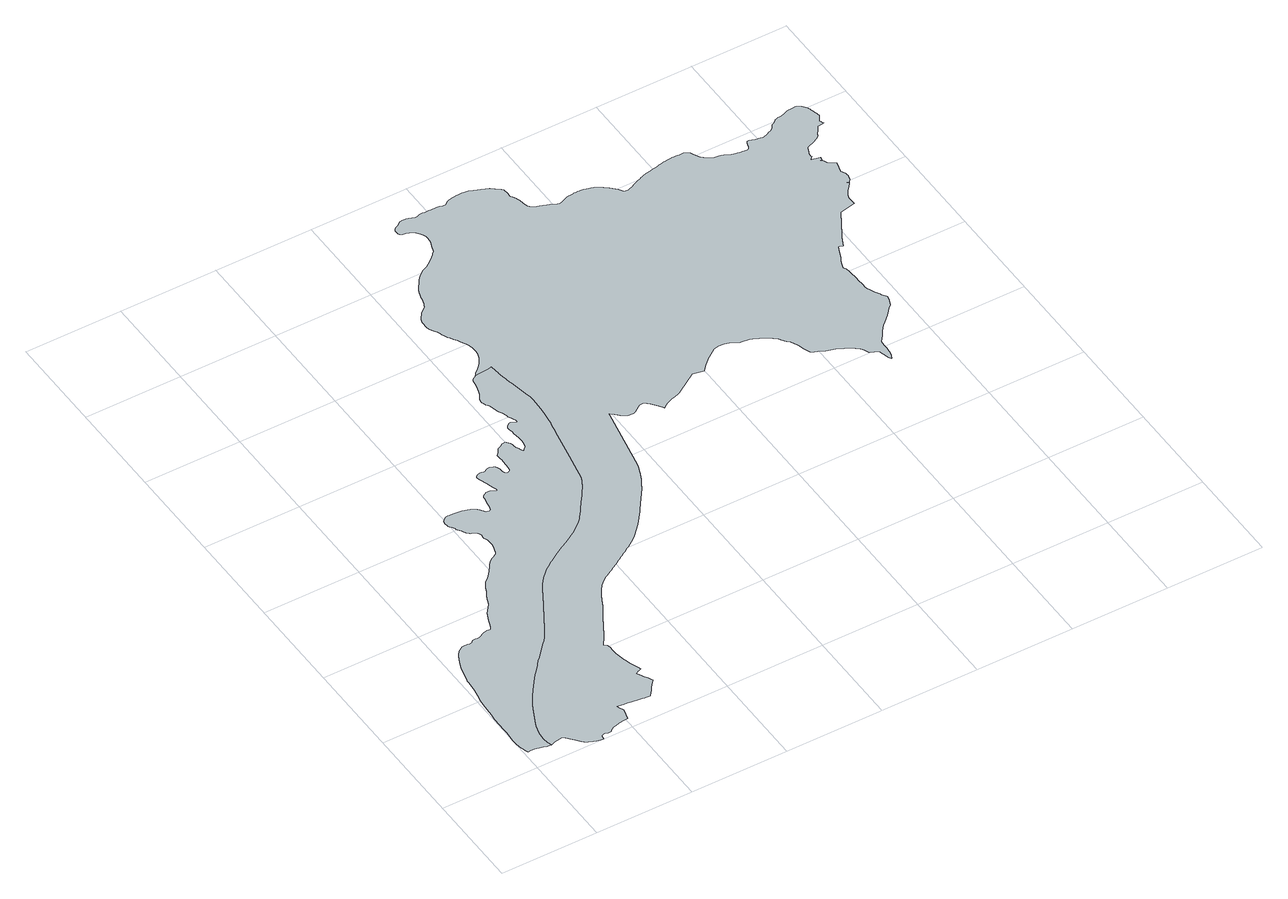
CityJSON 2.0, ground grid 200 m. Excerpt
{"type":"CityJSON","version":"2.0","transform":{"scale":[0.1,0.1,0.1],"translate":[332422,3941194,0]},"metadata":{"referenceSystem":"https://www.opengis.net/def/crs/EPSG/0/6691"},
"CityObjects":{
"object1":{"type":"GenericCityObject","attributes":{"function":"3","validFromType":"3","custodian":"藤野町","notificationNumber":"藤野町告示第17号","prefecture":"14","city":"14150","floorAreaRate":1.5},"geometry":[{"type":"MultiSurface","lod":"1","boundaries":[[[0,1,2,3,4,5,6,7,8,9,10,11,12,13,14,15,16,17,18,19,20,21,22,23,24,25,26,27,28,29,30,31,32,33,34,35,36,37,38,39,40,41,42,43,44,45,46,47,48,49,50,51,52,53,54,55,56,57,58,59,60,61,62,63,64,65,66,67,68,69,70,71,72,73,74,75,76,77,78,79,80,81,82,83,84,85,86,87,88,89,90,91,92,93,94,95,96,97,98,99,100,101,102,103,104,105,106,107,108,109,110,111,112,113,114,115,116,117,118,119,120,121,122,123,124,125,126,127,128,129,130,131,132,133,134,135,136,137,138,139,140,141,142,143,144,145,146,147,148,149,150,151,152,153,154,155,156,157,158,159,160,161,162,163,164,165,166,167,168,169,170,171,172,173,174,175,176,177,178,179,180,181,182,183,184,185,186,187,188,189,190,191,192,193,194,195,196,197,198,199,200,201,202,203,204,205,206,207,208,209,210,211,212,213,214,215,216,217,218,219,220,221,222,223,224,225,226,227,228,229,230,231,232,233,234,235,236,237,238,239,240,241,242,243,244,245,246,247,248,249,250,251,252,253,254,255,256,257,258,259,260,261,262,263,264,265,266,267,268,269,270,271,272,273,274,275,276,277,278,279,280,281,282,283,284,285,286,287,288,289,290,291,292,293,294,295,296,297,298,299,300,301,302,303,304,305,306,307,308,309,310,311,312,313,314,315,316,317,318,319,320,321,322,323,324,325,326,327,328,329,330,331,332,333,334,335,336,337,338,339,340,341,342,343,344,345,346,347,348,349,350,351,352,353,354,355,356,357,358,359,360,361,362,363,364,365,366,367,368,369,370,371,372,373,374,375,376,377,378,379,380,381,382,383,384]]]}]},
"object2":{"type":"GenericCityObject","attributes":{"function":"24","validFromType":"3","custodian":"神奈川県","notificationNumber":"神奈川県告示第160号","prefecture":"14","city":"14150"},"geometry":[{"type":"MultiSurface","lod":"1","boundaries":[[[385,386,387,388,389,390,391,392,393,394,395,396,397,398,399,400,401,402,403,404,405,406,407,408,409,410,411,412,413,414,415,416,417,418,419,420,421,422,423,424,425,426,427,428,429,430,431,432,433,434,435,436,437,438,439,440,441,442,443,444,445,446,447,448,449,450,451,452,453,454,455,456,457,458,459,460,461,462,463,464,465,466,467,468,469,470,471,472,473,474,475,476,477,478,479,480,481,482,483,484,485,486,487,488,489,490,491,492,493,494,495,496,497,498,499,500,501,502,503,504,505,506,507,508,509,510,511,512,513,514,515,516,517,518,519,520,521,522,523,524,525,526,527,528,529,530,531,532,533,534,535,536,537,538,539,540,541,542,543,544,545,546,547,548,549,550,551,552,553,554,555,556,557,558,559,560,561,562,563,564,565,566,567,568,569,570,571,572,573,574,575,576,577,578,579,580,581,582,583,584,585,586,587,588,589,590,591,592,593,594,595,596,597,598,599,600,601,602,603,604,605,606,607,608,609,610,611,612,613,614,615,616,617,618,619,620,621,622,623,624,625,626,627,628,629,630,631,632,633,634,635,636,637,638,639,640,641,642,643,644,645,646,647,648,649,650,651,652,653,654,655,656,657,658,659,660,661,662,663,664,665,666,667,668,669,670,671,672,673,674,675,676,677,678,679,680,681,682,683,684,685,686,687,688,689,690,691,692,693,694,695,696,697,698,699,700,701,702,703,704,705,706,707,708,709,710,711,712,713,714,715,716,717,718,719,720,721,722,723,724,725,726,727,728,729,730,731,732,733,734,735,736,737,738,739,740,741,742,743,744,745,746,747,748,749,750,751,752,753,754,755,756,757,758,759,760,761,762,763,764,765,766,767,768,769,770,771,772,773,774,775,776,777,778,779,780,781,782,783,784,785,786,787,788,789,790,791,792,793,794,795,796,797,798,799,800,801,802,803,804,805,806,807,808,809,810,811,812,813,814,815,816,817,818,819,820,821,822,823,824,825,826,827,828,829,830,831,832,833,834,835,836,837,838,839,840,841,842,843,844,845,846,847,848,849,850,851,852,853,854,855,856,857,858,859,860,861,862,863,864,865,866,867,868,869,870,871,872,873,874,875,876,877,878,879,880,881,882,883,884,885,886,887,888,889,890,891,892,893,894,895,896,897,898,899,900,901,902,903,904,905,906,907,908,909,910,911,912,913,914,915,916,917,918,919,920,921,922,923,924,925,926,927,928,929,930,931,932,933,934,935,936,937,938,939,940,941,942,943,944,945,946,947,948,949,950,951,952,953,954,955,956,957,958,959,960,961,962,963,964,965,966,967,968,969,970,971,972,973,974,975,976,977,978,979,980,981,982,983,984,985,986,987,988,989,990,991,992,993,994,995,996,997,998,999,1000,1001,1002,1003,1004,1005,1006,1007,1008,1009,1010,1011,1012,1013,1014,1015,1016,1017,1018,81,82,83,84,85,86,87,88,89,90,91,92,93,94,95,96,97,98,99,100,101,102,103,104,105,106,107,108,109,110,111,112,113,114,115,116,117,118,119,120,121,122,123,124,125,126,127,128,129,130,131,132,133,134,135,136,137,138,139,140,141,142,143,144,145,146,147,148,149,150,151,152,153,154,155,156,157,158,159,160,161,162,163,164,165,166,167,168,169,170,171,172,173,174,175,176,177,178,179,180,181,182,183,184,185,186,187,188,189,190,191,192,193,194,195,196,197,198,199,200,201,202,203,204,205,206,207,208,209,210,211,212,213,214,215,216,217,218,219,220,221,222,223,224,225,226,227,228,229,230,231,232,233,234,235,236,237,238,239,240,241,242,243,244,245,246,247,248,249,250,251,252,253,254,255,256,257,258,259,260,261,262,263,264,265,266,267,268,269,270,271,272,273,274,275,276,277,278,279,280,281,282,283,284,285,286,287,288,289,290,291,292,293,294,295,296,297,298,299,300,301,302,303,304,305,306,307,308,309,310,311,312,313,314,315,316,317,318,319,320,321,322,323,324,325,326,327,328,329,330,331,332,333,334,335,336,337,338,339,340,341,342,343,344,345,346,347,348,349,350,351,352,353,354,355,356,357,358,359,360,361,362,363,364,365,366,367,368,369,370,371,372,373,374,375,376,377,378,379,380,381,382,383,384,1019,1020,1021,1022,1023,1024,1025,1026,1027,1028,1029,1030,1031,1032,1033,1034,1035,1036,1037,1038,1039,1040,1041,1042,1043,1044,1045,1046,1047,1048,1049,1050,1051,1052,1053,1054,1055,1056,1057,1058,1059,1060,1061,1062,1063,1064,1065,1066,1067,1068,1069,1070,1071,1072,1073,1074,1075,1076,1077,1078,1079,1080,1081,1082,1083,1084,1085,1086,1087,1088]]]}]},
"object3":{"type":"GenericCityObject","attributes":{"function":"5","validFromType":"3","custodian":"藤野町","notificationNumber":"藤野町告示第17号","prefecture":"14","city":"14150","floorAreaRate":2},"geometry":[{"type":"MultiSurface","lod":"1","boundaries":[[[80,79,78,77,76,75,74,73,72,71,70,69,68,67,66,65,64,63,62,61,60,59,58,57,56,55,54,53,52,51,50,49,48,47,46,45,44,43,42,41,40,39,38,37,36,35,34,33,32,31,30,29,28,27,26,25,24,23,22,21,20,19,18,17,16,15,14,13,12,11,10,9,8,7,6,5,4,3,2,1,0,384,1019,1020,1021,1022,1023,1024,1025,1026,1027,1028,1029,1030,1031,1032,1033,1034,1035,1036,1037,1038,1039,1040,1041,1042,1043,1044,1045,1046,1047,1048,1049,1050,1051,1052,1053,1054,1055,1056,1057,1058,1059,1060,1061,1062,1063,1064,1065,1066,1067,1068,1069,1070,1071,1072,1073,1074,1075,1076,1077,1078,1079,1080,1081,1082,1083,1084,1085,1086,1088,385,386,387,388,389,390,391,392,393,394,395,396,397,398,399,400,401,402,403,404,405,406,407,408,409,410,411,412,413,414,415,416,417,418,419,420,421,422,423,424,425,426,427,428,429,430,431,432,433,434,435,436,437,438,439,440,441,442,443,444,445,446,447,448,449,450,451,452,453,454,455,456,457,1089,1090,1091,1092,1093,1094,1095,1096,1097,1098,1099,1100,1101,1102,1103,1104,1105,1106,1107,1108,1109,1110,1111,1112,1113,1114,1115,1116,1117,1118,1119,1120,1121,1122,1123,1124,1125,1126,1127,1128,1129,1130,1131,1132,1133,1134,1135,1136,1137,1138,1139,1140,1141,1142,1143,1144,1145,1146,1147,1148,1149,1150,1151,1152,1153,1154,1155,1156,1157,1158,1159,1160,1161,1162,1163,1164,1165,593,594,595,596,597,598,599,600,601,602,603,604,605,606,607,608,609,610,611,1166,1167,1168,1169,1170,1171,1172,1173,1174,1175,1176,1177,1178,1179,1180,1181,1182,1183,1184,1185,1186,1187,1188,1189,1190,1191,1192,1193,1194,1195,1196,1197,1198,1199,1200,1201,1202,1203,1204,1205,1206,1207,1208,1209,1210,1211,1212,1213,1214,1215,1216,1217,1218,1219,1220,1221,1222,1223,1224,1225,1226,1227,1228,1229,1230,1231,1232,1233,1234,1235,1236,1237,1238,1239,1240,1241,1242,1243,1244,1245,1246,1247,1248,1249,1250,1251,1252,1253,1254,1255,1256,1257,1258,1259,1260,1261,1262,1263,1264,1265,1266,1267,1268,1269,1270,1271,1272,1273,1274,1275,1276,1277,1278,1279,1280,1281,1282,1283,1284,1285,1286,1287,1288,1289,1290,1291,1292,1293,889,890,891,892,893,894,895,896,897,898,899,900,901,902,903,904,905,906,907,908,909,910,911,912,913,914,915,916,917,918,919,920,921,922,923,924,925,926,927,928,929,930,931,932,933,934,935,936,937,938,939,940,941,942,943,944,945,946,947,948,949,950,951,952,953,955,956,957,958,959,960,961,962,963,964,965,966,967,968,969,970,971,972,973,974,975,976,977,978,979,980,981,982,983,984,985,986,987,988,989,990,991,992,993,994,995,996,997,998,999,1000,1001,1002,1003,1004,1005,1006,1007,1008,1009,1010,1011,1012,1013,1014,1015,1016,1017,1018,81]]]}]},
"object4":{"type":"GenericCityObject","attributes":{"function":"3","validFromType":"3","custodian":"藤野町","notificationNumber":"藤野町告示第17号","prefecture":"14","city":"14150","floorAreaRate":1.5},"geometry":[{"type":"MultiSurface","lod":"1","boundaries":[[[458,459,460,461,462,463,464,465,466,467,468,469,470,471,472,473,474,475,476,477,478,479,480,481,482,483,484,485,486,487,488,489,490,491,492,493,494,495,496,497,498,499,500,501,502,503,504,505,506,507,508,509,510,511,512,513,514,515,516,517,518,519,520,521,522,523,524,525,526,527,528,529,530,531,532,533,534,535,536,537,538,539,540,541,542,543,544,545,546,547,548,549,550,551,552,553,554,555,556,557,558,559,560,562,563,564,566,567,568,569,570,571,572,573,574,575,576,577,578,579,580,581,582,583,585,586,587,588,589,590,591,592,593,1165,1164,1163,1162,1161,1160,1159,1158,1157,1156,1155,1154,1153,1152,1151,1150,1149,1148,1147,1146,1145,1144,1143,1142,1141,1140,1139,1138,1137,1136,1135,1134,1133,1132,1131,1130,1129,1128,1127,1126,1125,1124,1123,1122,1121,1120,1119,1118,1117,1116,1115,1114,1113,1112,1111,1110,1109,1108,1107,1106,1105,1104,1103,1102,1101,1100,1099,1098,1097,1096,1095,1094,1093,1092,1091,1090,1089,457]]]}]}
},
"vertices":[
[506,462,0],[485,596,0],[500,745,0],[548,932,0],[635,1122,0],[745,1342,0],[799,1443,0],[917,1629,0],[993,1739,0],[1118,1907,0],[1129,1922,0],[1188,1995,0],[1244,2066,0],[1264,2090,0],[1412,2255,0],[1486,2354,0],[1521,2378,0],[1796,2681,0],[1834,2718,0],[1909,2808,0],[1999,2965,0],[2185,3279,0],[2309,3490,0],[2334,3534,0],[2449,3733,0],[2543,3894,0],[2548,3903,0],[2560,3923,0],[2602,3991,0],[2705,4121,0],[2811,4224,0],[2871,4277,0],[2905,4304,0],[2977,4357,0],[3041,4403,0],[3073,4424,0],[3145,4469,0],[3190,4497,0],[3201,4504,0],[3269,4543,0],[3414,4627,0],[3539,4701,0],[3810,4867,0],[3897,4928,0],[3963,4983,0],[4012,5030,0],[4061,5085,0],[4086,5118,0],[4180,5239,0],[4225,5304,0],[4375,5515,0],[4421,5575,0],[4461,5633,0],[4556,5769,0],[4622,5887,0],[4634,5913,0],[4666,5998,0],[4705,6190,0],[4779,6560,0],[4886,7134,0],[4923,7311,0],[4940,7420,0],[4956,7472,0],[4962,7544,0],[4990,7762,0],[5007,7878,0],[5010,8141,0],[5003,8235,0],[4982,8368,0],[4924,8674,0],[4910,8728,0],[4902,8769,0],[4885,8873,0],[4859,9003,0],[4853,9037,0],[4850,9064,0],[4849,9069,0],[4826,9268,0],[4811,9260,0],[4749,9249,0],[4564,9231,0],[4470,9223,0],[4451,9202,0],[4411,9177,0],[4383,9156,0],[4365,9132,0],[4360,9108,0],[4356,9045,0],[4345,8982,0],[4324,8913,0],[4302,8843,0],[4277,8773,0],[4260,8739,0],[4237,8703,0],[4215,8665,0],[4206,8637,0],[4201,8608,0],[4205,8563,0],[4212,8531,0],[4228,8484,0],[4255,8448,0],[4277,8399,0],[4293,8351,0],[4306,8292,0],[4320,8247,0],[4332,8205,0],[4347,8170,0],[4370,8135,0],[4387,8096,0],[4392,8075,0],[4392,8035,0],[4400,8008,0],[4413,7981,0],[4440,7942,0],[4459,7899,0],[4471,7866,0],[4476,7839,0],[4474,7822,0],[4463,7813,0],[4446,7811,0],[4424,7820,0],[4380,7843,0],[4362,7857,0],[4344,7861,0],[4329,7857,0],[4314,7846,0],[4271,7810,0],[4252,7790,0],[4245,7772,0],[4243,7753,0],[4246,7705,0],[4257,7651,0],[4260,7578,0],[4265,7502,0],[4275,7445,0],[4281,7392,0],[4281,7350,0],[4275,7297,0],[4266,7251,0],[4256,7208,0],[4244,7186,0],[4221,7170,0],[4201,7149,0],[4185,7124,0],[4175,7110,0],[4164,7109,0],[4154,7125,0],[4136,7175,0],[4124,7215,0],[4109,7232,0],[4096,7244,0],[4089,7262,0],[4083,7308,0],[4076,7361,0],[4061,7405,0],[4041,7432,0],[4012,7462,0],[3996,7473,0],[3979,7475,0],[3960,7474,0],[3935,7465,0],[3901,7445,0],[3877,7429,0],[3832,7405,0],[3810,7394,0],[3792,7372,0],[3777,7348,0],[3752,7312,0],[3721,7279,0],[3707,7262,0],[3703,7248,0],[3702,7225,0],[3703,7181,0],[3708,7149,0],[3715,7128,0],[3711,7069,0],[3711,6971,0],[3705,6888,0],[3700,6851,0],[3691,6824,0],[3674,6797,0],[3649,6783,0],[3619,6779,0],[3592,6795,0],[3577,6821,0],[3560,6865,0],[3548,6938,0],[3537,6984,0],[3528,7007,0],[3515,7024,0],[3492,7039,0],[3450,7054,0],[3418,7063,0],[3380,7061,0],[3349,7052,0],[3320,7035,0],[3300,7028,0],[3278,7026,0],[3234,7032,0],[3198,7034,0],[3162,7025,0],[3124,7006,0],[3096,6988,0],[3090,6974,0],[3090,6944,0],[3099,6902,0],[3119,6836,0],[3142,6782,0],[3160,6740,0],[3183,6656,0],[3201,6587,0],[3218,6552,0],[3228,6518,0],[3229,6502,0],[3228,6494,0],[3219,6485,0],[3211,6486,0],[3141,6522,0],[3103,6543,0],[3077,6549,0],[3027,6544,0],[2975,6525,0],[2955,6512,0],[2935,6488,0],[2925,6466,0],[2920,6432,0],[2909,6388,0],[2898,6329,0],[2884,6246,0],[2874,6172,0],[2870,6160,0],[2852,6127,0],[2841,6116,0],[2831,6111,0],[2819,6109,0],[2796,6111,0],[2777,6115,0],[2761,6121,0],[2724,6163,0],[2685,6221,0],[2649,6258,0],[2605,6289,0],[2557,6321,0],[2503,6344,0],[2404,6366,0],[2318,6380,0],[2232,6386,0],[2160,6392,0],[2115,6390,0],[2080,6384,0],[2058,6375,0],[2032,6361,0],[2003,6335,0],[1985,6308,0],[1975,6281,0],[1971,6257,0],[1970,6225,0],[1977,6189,0],[1984,6157,0],[2000,6129,0],[2025,6098,0],[2046,6068,0],[2054,6045,0],[2065,6020,0],[2081,5993,0],[2100,5960,0],[2122,5926,0],[2139,5891,0],[2167,5851,0],[2195,5820,0],[2213,5804,0],[2234,5792,0],[2257,5780,0],[2286,5769,0],[2310,5753,0],[2341,5722,0],[2357,5701,0],[2366,5678,0],[2369,5655,0],[2365,5626,0],[2360,5599,0],[2360,5572,0],[2364,5552,0],[2375,5532,0],[2389,5488,0],[2395,5453,0],[2399,5422,0],[2396,5364,0],[2387,5300,0],[2357,5198,0],[2342,5138,0],[2328,5109,0],[2314,5094,0],[2292,5084,0],[2271,5070,0],[2253,5057,0],[2208,5034,0],[2164,5012,0],[2129,4977,0],[2080,4920,0],[2043,4857,0],[1984,4791,0],[1929,4717,0],[1866,4651,0],[1787,4581,0],[1751,4530,0],[1705,4448,0],[1665,4363,0],[1618,4275,0],[1575,4190,0],[1542,4114,0],[1513,4055,0],[1468,3997,0],[1422,3933,0],[1374,3873,0],[1350,3823,0],[1319,3759,0],[1294,3698,0],[1266,3625,0],[1235,3544,0],[1210,3493,0],[1195,3479,0],[1172,3488,0],[1139,3495,0],[1104,3492,0],[1059,3480,0],[1030,3467,0],[992,3446,0],[967,3431,0],[942,3417,0],[920,3410,0],[905,3408,0],[887,3409,0],[866,3411,0],[844,3419,0],[808,3417,0],[780,3411,0],[749,3388,0],[729,3373,0],[710,3365,0],[692,3363,0],[668,3364,0],[644,3368,0],[596,3376,0],[557,3373,0],[532,3367,0],[492,3348,0],[445,3318,0],[415,3291,0],[382,3248,0],[354,3209,0],[308,3121,0],[256,2997,0],[219,2906,0],[199,2819,0],[178,2712,0],[165,2669,0],[155,2620,0],[144,2574,0],[136,2525,0],[123,2296,0],[93,2153,0],[66,2004,0],[53,1898,0],[44,1753,0],[42,1589,0],[28,1465,0],[24,1316,0],[26,1158,0],[23,1074,0],[20,985,0],[9,834,0],[8,719,0],[24,624,0],[40,563,0],[59,492,0],[79,434,0],[139,434,0],[216,433,0],[254,428,0],[307,413,0],[374,394,0],[447,374,0],[495,365,0],[531,364,0],
[2828,1486,0],[2813,1548,0],[2794,1621,0],[2783,1676,0],[2773,1728,0],[2764,1778,0],[2758,1855,0],[2758,1970,0],[2756,2000,0],[2753,2015,0],[2739,2028,0],[2713,2045,0],[2699,2059,0],[2690,2072,0],[2727,2131,0],[2766,2183,0],[2821,2269,0],[2832,2288,0],[3072,2700,0],[3100,2747,0],[3125,2790,0],[3151,2833,0],[3176,2876,0],[3194,2908,0],[3213,2940,0],[3215,2942,0],[3251,3005,0],[3338,3178,0],[3393,3266,0],[3443,3342,0],[3469,3376,0],[3490,3401,0],[3513,3427,0],[3538,3453,0],[3578,3489,0],[3620,3520,0],[3664,3550,0],[3711,3579,0],[3760,3605,0],[3811,3634,0],[3855,3660,0],[3899,3686,0],[3988,3740,0],[4041,3772,0],[4086,3800,0],[4127,3825,0],[4169,3852,0],[4212,3878,0],[4254,3904,0],[4295,3930,0],[4380,3982,0],[4422,4008,0],[4475,4041,0],[4533,4080,0],[4576,4112,0],[4611,4143,0],[4662,4189,0],[4875,4404,0],[5080,4678,0],[5106,4722,0],[5354,5061,0],[5419,5151,0],[5445,5193,0],[5480,5253,0],[5522,5325,0],[5545,5369,0],[5629,5552,0],[5639,5575,0],[5664,5639,0],[5687,5712,0],[5693,5740,0],[5715,5835,0],[5979,7196,0],[5969,7110,0],[6040,7050,0],[6113,6987,0],[6203,6924,0],[6240,6907,0],[6312,6896,0],[6348,6897,0],[6391,6916,0],[6447,6951,0],[6503,7000,0],[6535,7019,0],[6572,7030,0],[6620,7028,0],[6654,7020,0],[6692,6990,0],[6732,6948,0],[6803,6856,0],[6866,6766,0],[6890,6729,0],[6942,6772,0],[7003,6806,0],[7064,6834,0],[7121,6855,0],[7206,6884,0],[7269,6900,0],[7313,6915,0],[7348,6937,0],[7774,7210,0],[7992,7164,0],[8102,7279,0],[8202,7378,0],[8267,7423,0],[8383,7512,0],[8440,7549,0],[8502,7572,0],[8561,7581,0],[8671,7572,0],[8761,7545,0],[8935,7462,0],[8986,7450,0],[9083,7432,0],[9141,7427,0],[9178,7416,0],[9217,7403,0],[9282,7366,0],[9316,7350,0],[9356,7331,0],[9429,7288,0],[9494,7235,0],[9552,7189,0],[9594,7126,0],[9649,7038,0],[9703,6986,0],[9737,6916,0],[9773,6836,0],[9809,6731,0],[9843,6621,0],[9866,6583,0],[9923,6542,0],[9982,6518,0],[10115,6460,0],[10289,6402,0],[10426,6342,0],[10557,6269,0],[10603,6234,0],[10667,6179,0],[10693,6140,0],[10718,6099,0],[10747,6017,0],[10909,5944,0],[10974,5722,0],[11008,5671,0],[11038,5741,0],[11058,5810,0],[11069,5946,0],[11072,6025,0],[11074,6083,0],[11080,6139,0],[11081,6149,0],[11117,6179,0],[11175,6265,0],[11236,6362,0],[11331,6478,0],[11405,6544,0],[11526,6659,0],[11604,6747,0],[11654,6801,0],[11708,6850,0],[11727,6877,0],[11751,6927,0],[11767,6967,0],[11782,7033,0],[11792,7073,0],[11772,7102,0],[11754,7133,0],[11735,7166,0],[11716,7199,0],[11689,7247,0],[11659,7302,0],[11613,7405,0],[11593,7451,0],[11586,7506,0],[11586,7562,0],[11581,7633,0],[11579,7656,0],[11579,7807,0],[11564,7935,0],[11559,8008,0],[11554,8077,0],[11524,8126,0],[11528,8148,0],[11535,8178,0],[11545,8222,0],[11564,8264,0],[11586,8307,0],[11605,8344,0],[11624,8378,0],[11648,8433,0],[11663,8471,0],[11738,8637,0],[11753,8631,0],[11820,8604,0],[11821,8606,0],[11922,8819,0],[11960,8880,0],[12245,9368,0],[12353,9391,0],[12580,9442,0],[12571,9563,0],[12573,9616,0],[12592,9694,0],[12612,9727,0],[12650,9784,0],[12715,9855,0],[12770,9922,0],[12790,9946,0],[12838,10007,0],[12854,10055,0],[12864,10102,0],[12867,10118,0],[12865,10149,0],[12863,10166,0],[12859,10183,0],[12854,10199,0],[12847,10215,0],[12839,10230,0],[12833,10238,0],[12829,10244,0],[12818,10257,0],[12805,10269,0],[12871,10506,0],[12736,10588,0],[12704,10670,0],[12687,10692,0],[12701,10774,0],[12509,10812,0],[12546,10847,0],[12580,10884,0],[12566,10884,0],[12577,10935,0],[12575,10949,0],[12589,10990,0],[12596,11009,0],[12608,11041,0],[12620,11064,0],[12629,11085,0],[12639,11104,0],[12656,11122,0],[12674,11132,0],[12719,11151,0],[12768,11170,0],[12828,11193,0],[12876,11216,0],[12909,11233,0],[12931,11254,0],[12947,11270,0],[12960,11291,0],[12977,11321,0],[13028,11397,0],[13081,11481,0],[13101,11486,0],[13136,11491,0],[13170,11496,0],[13219,11502,0],[13211,11531,0],[13198,11561,0],[13184,11586,0],[13212,11638,0],[13246,11687,0],[13259,11708,0],[13257,11731,0],[13254,11753,0],[13248,11775,0],[13241,11796,0],[13233,11823,0],[13229,11839,0],[13222,11870,0],[13218,11891,0],[13212,11919,0],[13206,11940,0],[13201,11953,0],[13190,11980,0],[13178,12001,0],[13164,12020,0],[13145,12047,0],[13117,12073,0],[13084,12101,0],[13062,12117,0],[13032,12126,0],[13003,12128,0],[12969,12127,0],[12923,12123,0],[12876,12118,0],[12839,12109,0],[12749,12074,0],[12704,12061,0],[12662,12055,0],[12611,12052,0],[12587,12050,0],[12547,12035,0],[12532,12025,0],[12520,12016,0],[12502,12002,0],[12461,11972,0],[12438,11958,0],[12419,11945,0],[12396,11917,0],[12378,11883,0],[12355,11860,0],[12312,11832,0],[12278,11817,0],[12250,11807,0],[12223,11795,0],[12196,11782,0],[12161,11771,0],[12133,11765,0],[12111,11762,0],[12087,11764,0],[12059,11768,0],[12029,11773,0],[12004,11777,0],[11973,11783,0],[11950,11788,0],[11926,11799,0],[11905,11808,0],[11877,11813,0],[11857,11820,0],[11832,11821,0],[11812,11815,0],[11801,11807,0],[11792,11795,0],[11784,11778,0],[11779,11756,0],[11774,11737,0],[11765,11701,0],[11749,11672,0],[11730,11646,0],[11706,11634,0],[11679,11634,0],[11646,11637,0],[11605,11644,0],[11559,11650,0],[11508,11654,0],[11442,11667,0],[11393,11679,0],[11351,11699,0],[11313,11719,0],[11280,11735,0],[11250,11746,0],[11221,11755,0],[11188,11760,0],[11160,11764,0],[11131,11770,0],[11101,11773,0],[11075,11779,0],[11057,11789,0],[11031,11801,0],[11003,11816,0],[10985,11829,0],[10964,11849,0],[10928,11879,0],[10897,11903,0],[10879,11926,0],[10868,11950,0],[10836,12024,0],[10812,12067,0],[10792,12100,0],[10780,12116,0],[10759,12132,0],[10739,12145,0],[10720,12157,0],[10706,12163,0],[10689,12167,0],[10670,12168,0],[10651,12168,0],[10630,12166,0],[10609,12166,0],[10587,12165,0],[10569,12166,0],[10539,12168,0],[10519,12169,0],[10499,12171,0],[10479,12171,0],[10459,12172,0],[10430,12172,0],[10419,12171,0],[10399,12171,0],[10379,12169,0],[10360,12168,0],[10340,12166,0],[10320,12164,0],[10300,12161,0],[10280,12158,0],[10264,12156,0],[10240,12152,0],[10221,12148,0],[10201,12144,0],[10181,12139,0],[10162,12134,0],[10143,12128,0],[10113,12121,0],[10093,12117,0],[10054,12109,0],[10009,12100,0],[9966,12091,0],[9922,12083,0],[9840,12066,0],[9779,12051,0],[9752,12043,0],[9718,12031,0],[9679,12013,0],[9626,11992,0],[9571,11969,0],[9500,11936,0],[9445,11910,0],[9397,11890,0],[9355,11878,0],[9320,11876,0],[9293,11874,0],[9279,11877,0],[9269,11882,0],[9255,11893,0],[9248,11905,0],[9231,11935,0],[9216,11957,0],[9196,11979,0],[9177,12004,0],[9160,12022,0],[9143,12041,0],[9126,12059,0],[9106,12077,0],[9084,12095,0],[9058,12115,0],[9023,12143,0],[8995,12166,0],[8931,12218,0],[8916,12228,0],[8899,12237,0],[8882,12245,0],[8868,12250,0],[8849,12255,0],[8810,12266,0],[8772,12277,0],[8752,12282,0],[8733,12288,0],[8708,12295,0],[8695,12299,0],[8675,12305,0],[8651,12312,0],[8626,12317,0],[8598,12319,0],[8562,12320,0],[8525,12319,0],[8485,12317,0],[8457,12313,0],[8412,12310,0],[8360,12306,0],[8328,12299,0],[8301,12292,0],[8280,12284,0],[8252,12273,0],[8216,12253,0],[8181,12239,0],[8144,12229,0],[8114,12225,0],[8085,12231,0],[8047,12247,0],[8008,12269,0],[7962,12291,0],[7912,12317,0],[7851,12340,0],[7785,12355,0],[7741,12370,0],[7708,12380,0],[7672,12395,0],[7643,12419,0],[7621,12448,0],[7595,12484,0],[7576,12537,0],[7564,12601,0],[7553,12669,0],[7544,12712,0],[7534,12745,0],[7523,12775,0],[7513,12797,0],[7493,12824,0],[7467,12845,0],[7461,12865,0],[7465,12881,0],[7473,12901,0],[7478,12924,0],[7477,12961,0],[7476,12992,0],[7470,13025,0],[7461,13048,0],[7429,13084,0],[7396,13114,0],[7342,13161,0],[7295,13197,0],[7268,13217,0],[7207,13245,0],[7130,13279,0],[7067,13304,0],[6999,13329,0],[6920,13356,0],[6861,13370,0],[6789,13378,0],[6729,13379,0],[6676,13376,0],[6597,13364,0],[6543,13359,0],[6486,13348,0],[6467,13336,0],[6442,13319,0],[6410,13295,0],[6380,13279,0],[6354,13275,0],[6324,13274,0],[6294,13281,0],[6266,13290,0],[6240,13297,0],[6214,13305,0],[6186,13307,0],[6137,13305,0],[6092,13303,0],[6055,13305,0],[6008,13302,0],[5962,13303,0],[5916,13311,0],[5881,13313,0],[5853,13310,0],[5830,13300,0],[5802,13287,0],[5778,13281,0],[5753,13280,0],[5729,13285,0],[5693,13298,0],[5660,13309,0],[5630,13324,0],[5605,13329,0],[5585,13334,0],[5538,13338,0],[5509,13339,0],[5470,13334,0],[5449,13329,0],[5424,13315,0],[5375,13272,0],[5305,13234,0],[5275,13211,0],[5261,13179,0],[5257,13130,0],[5261,13086,0],[5271,13055,0],[5303,13035,0],[5327,13031,0],[5379,13020,0],[5446,13003,0],[5495,12978,0],[5547,12941,0],[5597,12874,0],[5626,12819,0],[5648,12761,0],[5652,12717,0],[5650,12659,0],[5639,12600,0],[5619,12549,0],[5606,12504,0],[5587,12455,0],[5572,12403,0],[5554,12364,0],[5516,12323,0],[5487,12289,0],[5447,12248,0],[5403,12214,0],[5353,12164,0],[5295,12122,0],[5258,12096,0],[5247,12088,0],[5209,12067,0],[5162,12051,0],[5133,12038,0],[5102,12015,0],[5057,11983,0],[5014,11946,0],[4976,11909,0],[4941,11863,0],[4896,11799,0],[4844,11719,0],[4803,11653,0],[4766,11581,0],[4755,11539,0],[4735,11479,0],[4727,11435,0],[4718,11398,0],[4707,11350,0],[4684,11290,0],[4668,11254,0],[4642,11210,0],[4616,11186,0],[4565,11147,0],[4532,11120,0],[4497,11076,0],[4466,11038,0],[4440,11004,0],[4425,10975,0],[4413,10938,0],[4407,10905,0],[4403,10851,0],[4403,10786,0],[4406,10739,0],[4411,10703,0],[4423,10676,0],[4444,10637,0],[4479,10582,0],[4496,10548,0],[4516,10517,0],[4524,10492,0],[4538,10440,0],[4557,10391,0],[4587,10335,0],[4613,10290,0],[4647,10236,0],[4686,10167,0],[4716,10104,0],[4739,10064,0],[4770,10009,0],[4787,9966,0],[4804,9911,0],[4813,9858,0],[4820,9799,0],[4819,9755,0],[4814,9715,0],[4796,9655,0],[4771,9582,0],[4741,9520,0],[4703,9464,0],[4653,9411,0],[4599,9357,0],[4554,9311,0],[4519,9282,0],[4488,9242,0],[618,396,0],[681,409,0],[733,419,0],[761,425,0],[792,425,0],[808,419,0],[841,385,0],[926,284,0],[978,215,0],[1027,164,0],[1070,123,0],[1128,82,0],[1204,44,0],[1264,24,0],[1340,7,0],[1402,4,0],[1404,48,0],[1407,85,0],[1453,105,0],[1493,120,0],[1552,96,0],[1616,97,0],[1637,121,0],[1672,145,0],[1710,168,0],[1790,192,0],[1810,197,0],[1829,202,0],[1860,207,0],[1900,213,0],[1941,219,0],[1983,224,0],[2041,225,0],[2069,333,0],[2103,457,0],[2088,495,0],[2069,543,0],[2048,596,0],[2111,589,0],[2180,580,0],[2252,568,0],[2324,557,0],[2455,538,0],[2544,526,0],[2586,522,0],[2642,517,0],[2696,509,0],[2716,534,0],[2739,566,0],[2787,628,0],[2830,684,0],[2873,739,0],[2904,778,0],[2937,816,0],[2961,841,0],[2945,866,0],[2910,924,0],[2862,1002,0],[2839,1045,0],[2814,1091,0],[2792,1135,0],[2811,1144,0],[2839,1159,0],[2863,1170,0],[2884,1179,0],[2926,1200,0],[2914,1232,0],[2883,1313,0],[2853,1398,0],[2847,1417,0],
[5985,7236,0],[5993,7282,0],[6071,7753,0],[6105,7911,0],[6120,7950,0],[6151,7982,0],[6200,8002,0],[6400,8086,0],[6501,8126,0],[6611,8171,0],[6638,8182,0],[6974,8313,0],[7008,8318,0],[7076,8321,0],[7157,8325,0],[7332,8350,0],[7539,8383,0],[7863,8435,0],[7892,8434,0],[8374,8517,0],[8411,8524,0],[8481,8535,0],[8572,8550,0],[8649,8560,0],[8706,8570,0],[8897,8619,0],[8942,8632,0],[8981,8646,0],[9034,8672,0],[9104,8714,0],[9199,8791,0],[9321,8926,0],[9399,9016,0],[9418,9040,0],[9448,9078,0],[9480,9118,0],[9542,9202,0],[9571,9238,0],[9589,9253,0],[9612,9271,0],[9622,9274,0],[9742,9306,0],[9929,9353,0],[10015,9376,0],[10226,9430,0],[10409,9467,0],[10460,9482,0],[10488,9490,0],[10610,9516,0],[10647,9527,0],[10755,9566,0],[10830,9591,0],[10934,9635,0],[10998,9673,0],[11015,9683,0],[11058,9706,0],[11102,9731,0],[11147,9756,0],[11275,9829,0],[11315,9851,0],[11366,9878,0],[11453,9936,0],[11510,9962,0],[11634,10012,0],[11650,10017,0],[11751,10066,0],[11815,10082,0],[11897,10094,0],[11960,10104,0],[12078,10109,0],[12202,10108,0],[12328,10095,0],[12481,10070,0],[12535,10054,0],[12649,10015,0],[12706,9991,0],[12753,9969,0],[12661,10703,0],[12598,10713,0],[12480,10729,0],[12398,10740,0],[12291,10749,0],[12191,10747,0],[12156,10743,0],[12147,10742,0],[12121,10742,0],[12101,10742,0],[11970,10734,0],[11835,10730,0],[11800,10720,0],[11676,10721,0],[11650,10706,0],[11610,10689,0],[11447,10634,0],[11346,10599,0],[11262,10564,0],[11099,10480,0],[10970,10402,0],[10875,10344,0],[10669,10225,0],[10512,10167,0],[10355,10125,0],[9952,10022,0],[9853,9998,0],[9704,9960,0],[9568,9927,0],[9441,9891,0],[9398,9878,0],[9314,9835,0],[9226,9783,0],[9222,9780,0],[9174,9740,0],[9100,9678,0],[9032,9595,0],[9002,9558,0],[8986,9536,0],[8958,9502,0],[8937,9469,0],[8865,9383,0],[8814,9327,0],[8782,9300,0],[8753,9281,0],[8720,9260,0],[8675,9242,0],[8629,9226,0],[8576,9205,0],[8523,9196,0],[8449,9190,0],[8142,9155,0],[8074,9139,0],[7907,9102,0],[7789,9079,0],[7658,9059,0],[7425,9023,0],[7237,8996,0],[7196,8985,0],[7083,8971,0],[6939,8967,0],[6852,8952,0],[6770,8930,0],[6687,8902,0],[6630,8881,0],[6496,8827,0],[6428,8799,0],[6372,8777,0],[6149,8683,0],[6124,8673,0],[6123,8674,0],[6111,8689,0],[6102,8700,0],[6078,8733,0],[6070,8746,0],[5988,8875,0],[5968,8909,0],[5958,8929,0],[5948,8950,0],[5944,8961,0],[5941,8968,0],[5933,8994,0],[5926,9019,0],[5922,9033,0],[5919,9046,0],[5892,9175,0],[5885,9264,0],[5871,9357,0],[5860,9444,0],[5857,9465,0],[5855,9478,0],[5846,9539,0],[5850,9672,0],[5854,9794,0],[5859,9882,0],[5866,9984,0],[5871,10062,0],[5875,10131,0],[5880,10218,0],[5901,10305,0],[5911,10468,0],[5927,10610,0],[5963,10981,0],[5968,11041,0],[5973,11075,0],[5976,11121,0],[5970,11192,0],[5965,11232,0],[5936,11338,0],[5924,11396,0],[5918,11415,0],[5920,11487,0],[5933,11542,0],[5954,11587,0],[6033,11754,0],[6174,12031,0],[6282,12250,0],[6337,12370,0],[6392,12502,0],[6423,12592,0],[6467,12737,0],[6483,12803,0],[6506,12944,0],[6512,13040,0],[6510,13084,0],[6506,13157,0],[6500,13202,0],[6488,13287,0]
]}
